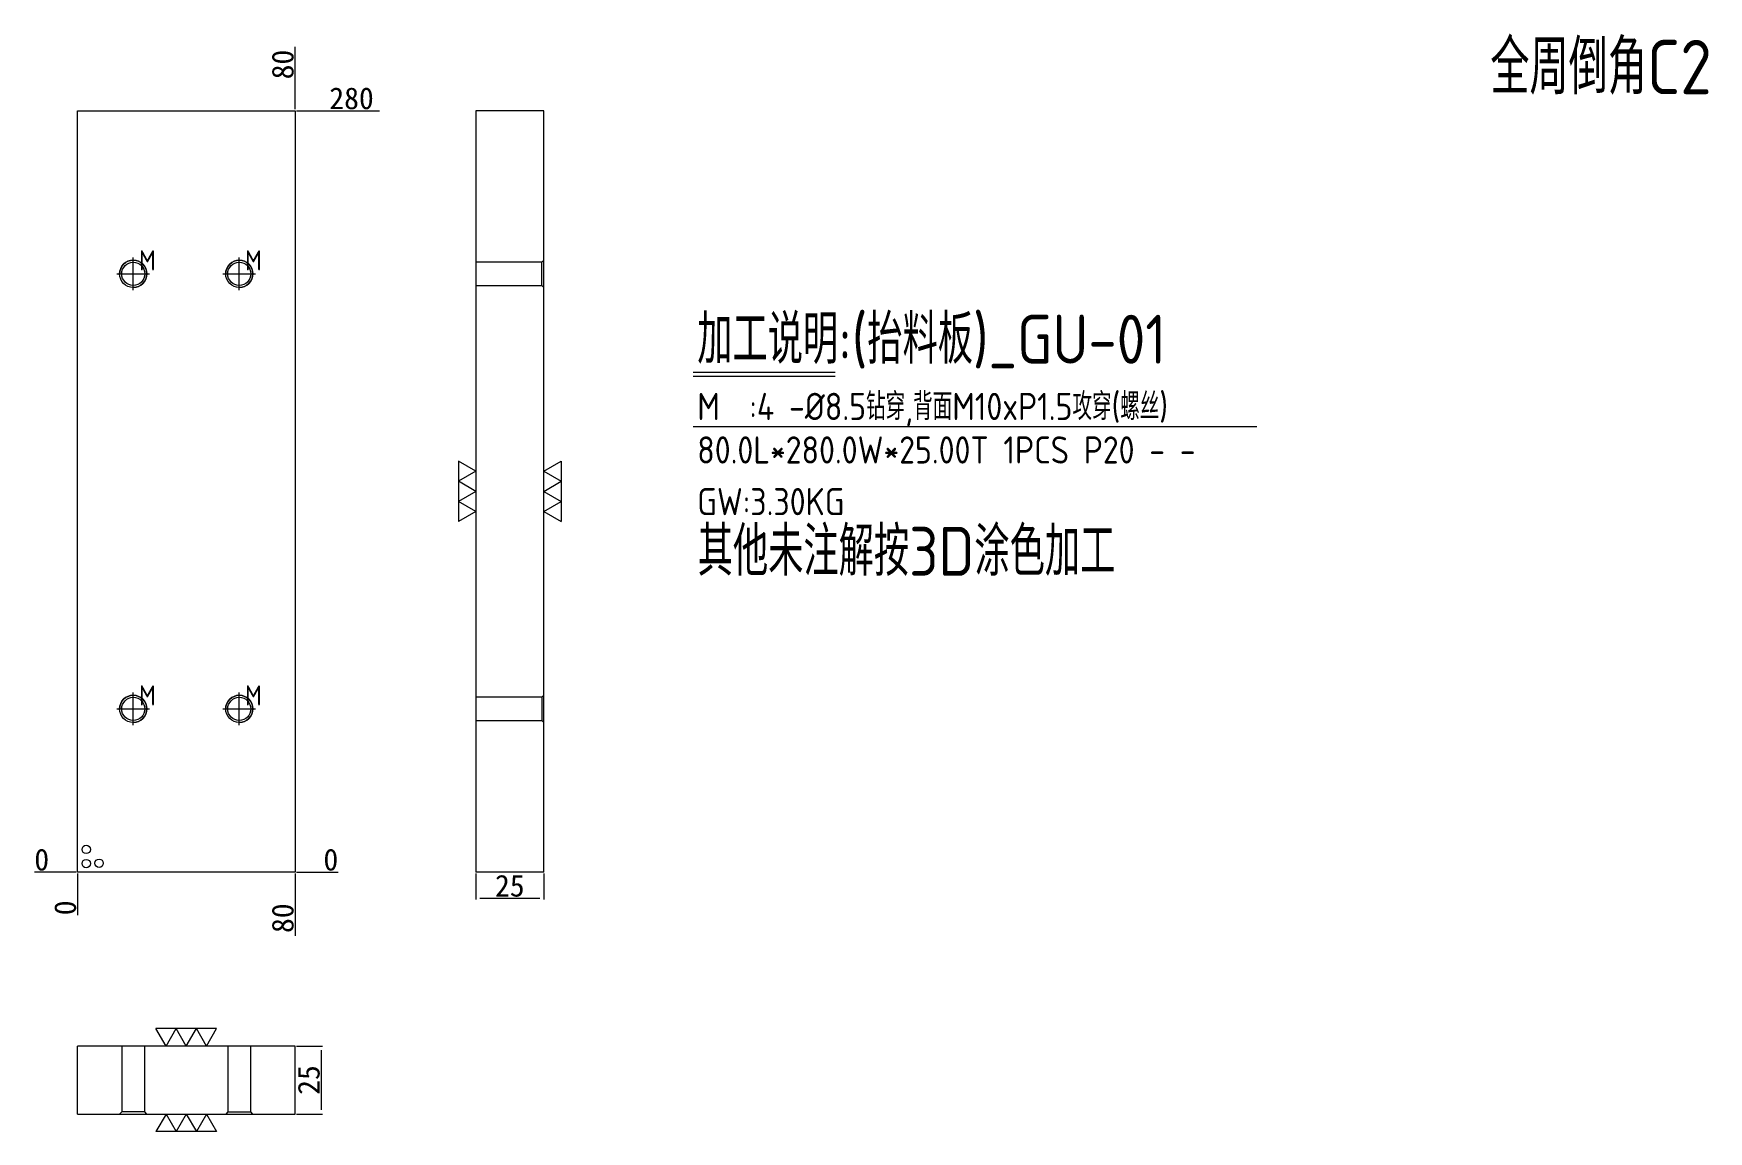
# Model space of a CAD drawing. Header units: millimetres. Extents: x 9239 to 9855, y 39545 to 39948.
import ezdxf

# ---------------------------------------------------------------- set-up
doc = ezdxf.new("R2010")
doc.units = ezdxf.units.MM
doc.linetypes.add('CENTER', pattern=[0])
doc.linetypes.add('DASHED', pattern=[0])
doc.layers.add('dim', color=4, linetype='Continuous')
doc.layers.add('GUIDE', color=7, linetype='Continuous')
doc.layers.add('dim_temp', color=161, linetype='Continuous', lineweight=9)
doc.layers.add('U1', color=7, linetype='Continuous', true_color=0xffffff)
doc.styles.add('_PUG_ERP', font='txt')
doc.styles.add('gbenor', font='gbenor.shx', dxfattribs={"bigfont": 'gbcbig'})
doc.dimstyles.new('_PUG_ERP', dxfattribs={"dimtxt": 8, "dimasz": 1.5, "dimexe": 0.5, "dimexo": 0.5, "dimgap": 0.5, "dimtad": 1, "dimtxsty": '_PUG_ERP', "dimblk": 'CLOSEDBLANK', "dimcen": 0, "dimclrd": 4, "dimclre": 4, "dimclrt": 3, "dimazin": 3, "dimtfac": 1, "dimtmove": 0, "dimatfit": 3, "dimldrblk": 'CLOSEDBLANK', "dimlwd": 9, "dimlwe": 9})

# ---------------------------------------------------------------- blocks, each defined once
blk = doc.blocks.new('*D1266')
at = {"layer": 'Defpoints', "color": 0}
for p in [(9335.35, 39576), (9335.35, 39551), (9344.95, 39551)]:
    blk.add_point(p, dxfattribs=at)
at = {"layer": 'dim_temp', "color": 4, "lineweight": 9}
for p, q in [((9335.85, 39576), (9345.45, 39576)), ((9344.95, 39574.5), (9344.95, 39552.5)), ((9335.85, 39551), (9345.45, 39551))]:
    blk.add_line(p, q, dxfattribs=at)
at = {"layer": 'dim_temp', "color": 3, "lineweight": 18, "insert": (9340.45, 39563.5), "char_height": 8, "attachment_point": 5, "rotation": 90, "style": '_PUG_ERP'}
blk.add_mtext('25', dxfattribs=at)
blk = doc.blocks.new('_ClosedBlank')
blk = doc.blocks.new('*D1267')
at = {"layer": 'Defpoints', "color": 0}
for p in [(9401.85, 39640), (9426.85, 39640), (9426.85, 39630.4)]:
    blk.add_point(p, dxfattribs=at)
at = {"layer": 'dim_temp', "color": 4, "lineweight": 9}
for p, q in [((9401.85, 39639.5), (9401.85, 39629.9)), ((9426.85, 39639.5), (9426.85, 39629.9)), ((9403.35, 39630.4), (9425.35, 39630.4))]:
    blk.add_line(p, q, dxfattribs=at)
at = {"layer": 'dim_temp', "color": 3, "lineweight": 18, "insert": (9414.35, 39634.9), "char_height": 8, "attachment_point": 5, "style": '_PUG_ERP'}
blk.add_mtext('25', dxfattribs=at)
blk = doc.blocks.new('*D1268')
at = {"layer": 'Defpoints', "color": 0}
for p in [(9255.35, 39640), (9335.35, 39640), (9345.35, 39640)]:
    blk.add_point(p, dxfattribs=at)
at = {"layer": 'dim_temp', "color": 4, "lineweight": 9}
blk.add_line((9335.85, 39640), (9351.18, 39640), dxfattribs=at)
at = {"layer": 'dim_temp', "color": 3, "lineweight": 18, "insert": (9348.52, 39644.5), "char_height": 8, "attachment_point": 5, "style": '_PUG_ERP'}
blk.add_mtext('0', dxfattribs=at)
blk = doc.blocks.new('*D1269')
at = {"layer": 'Defpoints', "color": 0}
for p in [(9335.35, 39920), (9345.35, 39920), (9255.35, 39640)]:
    blk.add_point(p, dxfattribs=at)
at = {"layer": 'dim_temp', "color": 4, "lineweight": 9}
blk.add_line((9335.85, 39920), (9366.42, 39920), dxfattribs=at)
at = {"layer": 'dim_temp', "color": 3, "lineweight": 18, "insert": (9356.14, 39924.5), "char_height": 8, "attachment_point": 5, "style": '_PUG_ERP'}
blk.add_mtext('280', dxfattribs=at)
blk = doc.blocks.new('*D1270')
at = {"layer": 'Defpoints', "color": 0}
for p in [(9245.35, 39640), (9255.35, 39640), (9255.35, 39640)]:
    blk.add_point(p, dxfattribs=at)
at = {"layer": 'dim_temp', "color": 4, "lineweight": 9}
blk.add_line((9254.85, 39640), (9239.52, 39640), dxfattribs=at)
at = {"layer": 'dim_temp', "color": 3, "lineweight": 18, "insert": (9242.18, 39644.5), "char_height": 8, "attachment_point": 5, "style": '_PUG_ERP'}
blk.add_mtext('0', dxfattribs=at)
blk = doc.blocks.new('*D1271')
at = {"layer": 'Defpoints', "color": 0}
for p in [(9255.35, 39640), (9335.35, 39640), (9335.35, 39630)]:
    blk.add_point(p, dxfattribs=at)
at = {"layer": 'dim_temp', "color": 4, "lineweight": 9}
blk.add_line((9335.35, 39639.5), (9335.35, 39616.55), dxfattribs=at)
at = {"layer": 'dim_temp', "color": 3, "lineweight": 18, "insert": (9330.85, 39623.02), "char_height": 8, "attachment_point": 5, "rotation": 90, "style": '_PUG_ERP'}
blk.add_mtext('80', dxfattribs=at)
blk = doc.blocks.new('*D1272')
at = {"layer": 'Defpoints', "color": 0}
for p in [(9255.35, 39640), (9255.35, 39640), (9255.35, 39630)]:
    blk.add_point(p, dxfattribs=at)
at = {"layer": 'dim_temp', "color": 4, "lineweight": 9}
blk.add_line((9255.35, 39639.5), (9255.35, 39624.17), dxfattribs=at)
at = {"layer": 'dim_temp', "color": 3, "lineweight": 18, "insert": (9250.85, 39626.83), "char_height": 8, "attachment_point": 5, "rotation": 90, "style": '_PUG_ERP'}
blk.add_mtext('0', dxfattribs=at)
blk = doc.blocks.new('*D1273')
at = {"layer": 'Defpoints', "color": 0}
for p in [(9335.35, 39930), (9335.35, 39920), (9255.35, 39640)]:
    blk.add_point(p, dxfattribs=at)
at = {"layer": 'dim_temp', "color": 4, "lineweight": 9}
blk.add_line((9335.35, 39920.5), (9335.35, 39943.45), dxfattribs=at)
at = {"layer": 'dim_temp', "color": 3, "lineweight": 18, "insert": (9330.85, 39936.98), "char_height": 8, "attachment_point": 5, "rotation": 90, "style": '_PUG_ERP'}
blk.add_mtext('80', dxfattribs=at)

msp = doc.modelspace()

# ---------------------------------------------------------------- linework, layer by layer
at = {"layer": 'dim', "color": 8, "linetype": 'Continuous', "lineweight": 18}
for p, q in [((9481.8, 39823.836), (9533.964, 39823.836)), ((9481.8, 39822.336), (9533.964, 39822.336)), ((9481.8, 39803.836), (9689.16, 39803.836))]:
    msp.add_line(p, q, dxfattribs=at)
at = {"layer": 'dim', "color": 20, "linetype": 'Continuous', "lineweight": 18}
for p, q in [((9401.85, 39787.426), (9395.419, 39791.139)), ((9395.419, 39791.139), (9395.419, 39768.861)), ((9401.85, 39787.426), (9395.419, 39783.713)), ((9426.85, 39787.426), (9433.281, 39791.139)), ((9426.85, 39787.426), (9433.281, 39783.713)), ((9433.281, 39791.139), (9433.281, 39768.861)), ((9401.85, 39780), (9395.419, 39783.713)), ((9426.85, 39780), (9433.281, 39783.713)), ((9401.85, 39780), (9395.419, 39776.287)), ((9401.85, 39772.574), (9395.419, 39776.287)), ((9426.85, 39780), (9433.281, 39776.287)), ((9426.85, 39772.574), (9433.281, 39776.287)), ((9401.85, 39772.574), (9395.419, 39768.861)), ((9426.85, 39772.574), (9433.281, 39768.861)), ((9287.924, 39576), (9284.211, 39582.431)), ((9306.489, 39582.431), (9284.211, 39582.431)), ((9287.924, 39576), (9291.637, 39582.431)), ((9295.35, 39576), (9291.637, 39582.431)), ((9295.35, 39576), (9299.063, 39582.431)), ((9302.776, 39576), (9299.063, 39582.431)), ((9302.776, 39576), (9306.489, 39582.431)), ((9287.924, 39551), (9284.211, 39544.569)), ((9287.924, 39551), (9291.637, 39544.569)), ((9295.35, 39551), (9291.637, 39544.569)), ((9295.35, 39551), (9299.063, 39544.569)), ((9302.776, 39551), (9299.063, 39544.569)), ((9302.776, 39551), (9306.489, 39544.569)), ((9306.489, 39544.569), (9284.211, 39544.569))]:
    msp.add_line(p, q, dxfattribs=at)
at = {"layer": 'dim', "lineweight": 18}
for centre in [(9258.556, 39648.292), (9258.556, 39643.122), (9263.297, 39643.23)]:
    msp.add_circle(centre, 1.523, dxfattribs=at)
at = {"layer": 'GUIDE', "color": 56, "linetype": 'Continuous', "lineweight": 18}
for p, q in [((9401.85, 39920), (9401.85, 39640)), ((9426.85, 39920), (9401.85, 39920)), ((9426.85, 39640), (9426.85, 39920)), ((9426.85, 39640), (9401.85, 39640)), ((9335.35, 39576), (9255.35, 39576)), ((9255.35, 39551), (9255.35, 39576)), ((9335.35, 39551), (9335.35, 39576)), ((9255.35, 39551), (9335.35, 39551))]:
    msp.add_line(p, q, dxfattribs=at)
at = {"layer": 'GUIDE', "color": 1, "linetype": 'CENTER', "lineweight": 18, "ltscale": 0.364523}
for p, q in [((9275.85, 39854), (9275.85, 39866)), ((9314.85, 39854), (9314.85, 39866)), ((9269.85, 39860), (9281.85, 39860)), ((9308.85, 39860), (9320.85, 39860)), ((9275.85, 39694), (9275.85, 39706)), ((9314.85, 39694), (9314.85, 39706)), ((9269.85, 39700), (9281.85, 39700)), ((9308.85, 39700), (9320.85, 39700))]:
    msp.add_line(p, q, dxfattribs=at)
at = {"layer": 'GUIDE', "color": 5, "linetype": 'DASHED', "lineweight": 13, "ltscale": 0.364523}
for p, q in [((9426.1, 39864.253), (9401.85, 39864.253)), ((9426.85, 39865.003), (9426.1, 39864.253)), ((9426.1, 39855.747), (9426.1, 39864.253)), ((9401.85, 39855.747), (9426.1, 39855.747)), ((9426.1, 39855.747), (9426.85, 39854.997)), ((9426.1, 39704.253), (9401.85, 39704.253)), ((9426.85, 39705.003), (9426.1, 39704.253)), ((9426.1, 39704.253), (9426.1, 39695.747)), ((9401.85, 39695.747), (9426.1, 39695.747)), ((9426.1, 39695.747), (9426.85, 39694.997)), ((9271.597, 39576), (9271.597, 39551.751)), ((9280.103, 39551.751), (9280.103, 39576)), ((9310.597, 39576), (9310.597, 39551.751)), ((9319.103, 39551.751), (9319.103, 39576)), ((9271.597, 39551.751), (9270.846, 39551)), ((9280.103, 39551.751), (9271.597, 39551.751)), ((9280.854, 39551), (9280.103, 39551.751)), ((9310.597, 39551.751), (9309.846, 39551)), ((9310.597, 39551.751), (9319.103, 39551.751)), ((9319.854, 39551), (9319.103, 39551.751))]:
    msp.add_line(p, q, dxfattribs=at)
at = {"layer": 'GUIDE', "color": 56, "lineweight": 18}
msp.add_lwpolyline([(9255.35, 39640), (9255.35, 39920), (9335.35, 39920), (9335.35, 39640)], close=True, dxfattribs=at)
at = {"layer": 'GUIDE', "color": 30, "linetype": 'DASHED', "lineweight": 13, "ltscale": 0.364523}
for centre in [(9275.85, 39860), (9314.85, 39860), (9275.85, 39700), (9314.85, 39700)]:
    msp.add_circle(centre, 5.003, dxfattribs=at)
at = {"layer": 'GUIDE', "color": 42, "linetype": 'Continuous', "lineweight": 18}
for centre in [(9275.85, 39860), (9314.85, 39860), (9275.85, 39700), (9314.85, 39700)]:
    msp.add_circle(centre, 4.253, dxfattribs=at)
for centre in [(9275.85, 39860), (9314.85, 39860), (9275.85, 39700), (9314.85, 39700)]:
    msp.add_arc(centre, 5, 270, 180, dxfattribs=at)

# ---------------------------------------------------------------- texts
at = {"layer": 'dim', "color": 4, "lineweight": 18, "style": 'gbenor'}
for s, height, p in [('M', 7.4, (9277.975, 39861.255)), ('M', 7.4, (9316.975, 39861.255)), ('加工说明:(抬料板)_GU-01', 18, (9483.299, 39826.942)), ('M  :4 -%%c8.5钻穿,背面M10xP1.5攻穿(螺丝)', 10, (9483.3, 39806.228)), ('80.0L*280.0W*25.00T 1PCS P20 - - ', 10, (9483.3, 39790.228)), ('GW:3.30KG ', 10, (9483.3, 39771.228)), ('M', 7.4, (9277.975, 39701.255)), ('M', 7.4, (9316.975, 39701.255))]:
    msp.add_text(s, height=height, dxfattribs=at).set_placement(p)
at = {"layer": 'dim', "color": 21, "lineweight": 18, "style": 'gbenor'}
msp.add_text('其他未注解按3D涂色加工', height=18, dxfattribs=at).set_placement((9483.468, 39748.942))
at = {"layer": 'U1', "color": 3, "lineweight": 18, "style": 'gbenor'}
msp.add_text('全周倒角C2', height=20, dxfattribs=at).set_placement((9774.989, 39926.045))

# ---------------------------------------------------------------- dimensions: what is measured, and where the dimension line sits
at = {"layer": 'dim_temp', "lineweight": 18}
for feature_location, offset, dtype, picture, middle in [((9335.35, 39920), (0, 10), 1, '*D1273', (9330.85, 39936.976)), ((9335.35, 39920), (10, 0), 0, '*D1269', (9356.136, 39924.5)), ((9255.35, 39640), (-10, 0), 0, '*D1270', (9242.183333333, 39644.5)), ((9335.35, 39640), (10, 0), 0, '*D1268', (9348.516666667, 39644.5)), ((9255.35, 39640), (0, -10), 1, '*D1272', (9250.85, 39626.833333333)), ((9335.35, 39640), (0, -10), 1, '*D1271', (9330.85, 39623.024))]:
    dim = msp.add_ordinate_dim(feature_location=feature_location, offset=offset, dtype=dtype, origin=(9255.35, 39640), dimstyle='_PUG_ERP', dxfattribs=at)
    dim.commit()
    dim.dimension.update_dxf_attribs({"geometry": picture, "text_midpoint": middle})
dim = msp.add_linear_dim(base=(9426.85, 39630.4), p1=(9401.85, 39640), p2=(9426.85, 39640), dimstyle='_PUG_ERP', dxfattribs=at)
dim.commit()
dim.dimension.update_dxf_attribs({"geometry": '*D1267', "text_midpoint": (9414.35, 39634.9)})
dim = msp.add_linear_dim(base=(9344.95, 39551), p1=(9335.35, 39576), p2=(9335.35, 39551), angle=90, dimstyle='_PUG_ERP', dxfattribs=at)
dim.commit()
dim.dimension.update_dxf_attribs({"geometry": '*D1266', "text_midpoint": (9340.45, 39563.5)})

doc.saveas('drawing.dxf')
